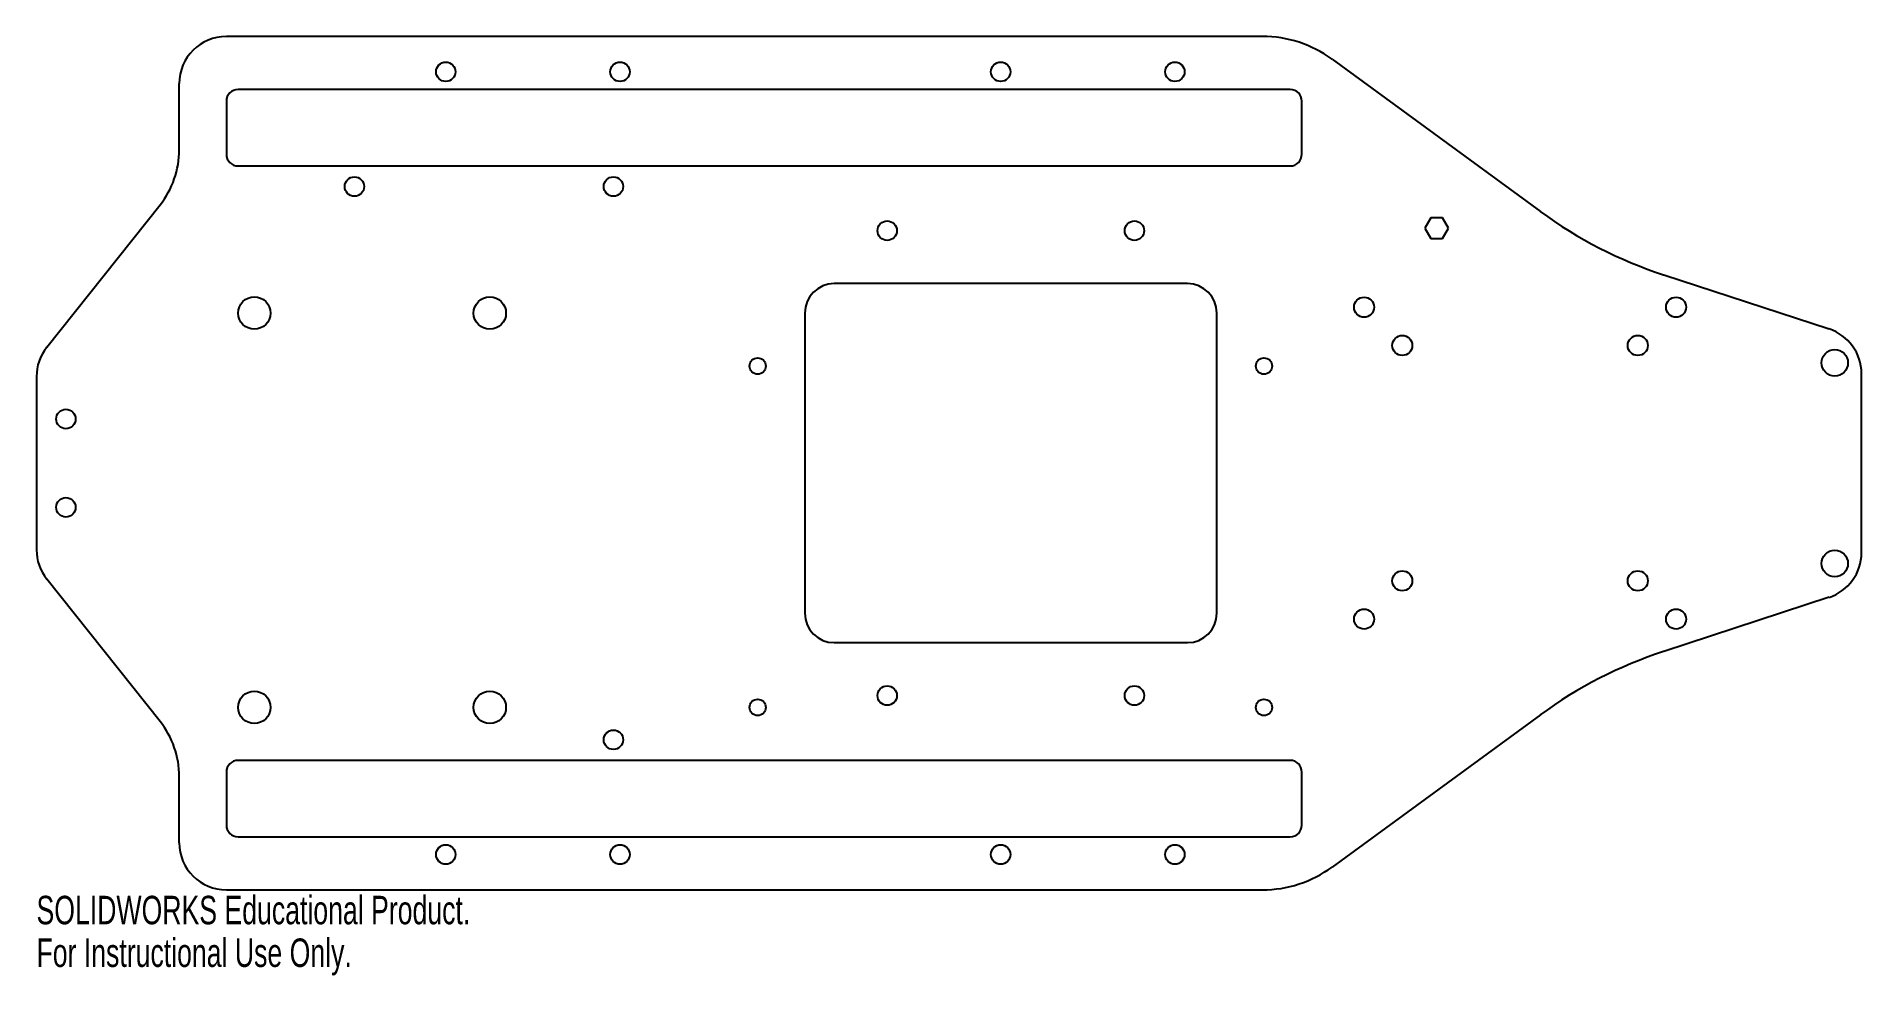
# Model space of a CAD drawing. Header units: millimetres. Extents: x -155 to 155, y -87 to 73.
import ezdxf

# ---------------------------------------------------------------- set-up
doc = ezdxf.new("R2010")
doc.units = ezdxf.units.MM
doc.styles.add('SLDTEXTSTYLE0', font='TXT', dxfattribs={"width": 0.7})

msp = doc.modelspace()

# ---------------------------------------------------------------- linework, layer by layer
at = {"color": 7, "linetype": 'Continuous', "lineweight": 25}
for p, q in [((53.25, 72.5), (-122.75, 72.5)), ((65.06, 68.64), (100.45, 42.75)), ((-130.75, 53.24), (-130.75, 64.5)), ((57.94, 63.5), (-120.75, 63.5)), ((-122.75, 61.5), (-122.75, 52.5)), ((59.94, 52.5), (59.94, 61.5)), ((-120.75, 50.5), (57.94, 50.5)), ((-153.26, 19.69), (-134.01, 43.9)), ((81.83, 41.66), (80.82, 39.91)), ((83.85, 41.66), (81.83, 41.66)), ((84.86, 39.91), (83.85, 41.66)), ((80.82, 39.91), (81.83, 38.16)), ((81.83, 38.16), (83.85, 38.16)), ((83.85, 38.16), (84.86, 39.91)), ((121.4, 32), (149.49, 22.8)), ((40.5, 30.5), (-19.5, 30.5)), ((-24.5, 25.5), (-24.5, -25.5)), ((45.5, -25.5), (45.5, 25.5)), ((-155, 14.71), (-155, -14.71)), ((155, -15.2), (155, 15.2)), ((-134.01, -43.9), (-153.26, -19.69)), ((149.49, -22.8), (121.4, -32)), ((-19.5, -30.5), (40.5, -30.5)), ((100.45, -42.75), (65.06, -68.64)), ((-122.75, -52.5), (-122.75, -61.5)), ((57.94, -50.5), (-120.75, -50.5)), ((59.94, -61.5), (59.94, -52.5)), ((-130.75, -64.5), (-130.75, -53.24)), ((-120.75, -63.5), (57.94, -63.5)), ((-122.75, -72.5), (53.25, -72.5))]:
    msp.add_line(p, q, dxfattribs=at)
for centre, radius in [((-85.48, 66.5), 1.65), ((-55.88, 66.5), 1.65), ((8.77, 66.5), 1.65), ((38.37, 66.5), 1.65), ((-101, 47), 1.65), ((-57, 47), 1.65), ((-10.5, 39.5), 1.65), ((31.5, 39.5), 1.65), ((-118, 25.5), 2.75), ((-78, 25.5), 2.75), ((70.5, 26.5), 1.7), ((123.5, 26.5), 1.7), ((77, 20), 1.7), ((117, 20), 1.7), ((150.45, 17.05), 2.25), ((-32.5, 16.5), 1.38), ((53.5, 16.5), 1.38), ((-150, 7.5), 1.65), ((-150, -7.5), 1.65), ((150.45, -17.05), 2.25), ((77, -20), 1.7), ((117, -20), 1.7), ((70.5, -26.5), 1.7), ((123.5, -26.5), 1.7), ((-118, -41.5), 2.75), ((-78, -41.5), 2.75), ((-32.5, -41.5), 1.38), ((-10.5, -39.5), 1.65), ((31.5, -39.5), 1.65), ((53.5, -41.5), 1.38), ((-57, -47), 1.65), ((-85.48, -66.5), 1.65), ((-55.88, -66.5), 1.65), ((8.77, -66.5), 1.65), ((38.37, -66.5), 1.65)]:
    msp.add_circle(centre, radius, dxfattribs=at)
for centre, radius, start, end in [((-122.75, 64.5), 8, 90, 180), ((53.25, 52.5), 20, 53.8091, 90), ((-120.75, 61.5), 2, 90, 180), ((57.94, 61.5), 2, 0, 90), ((-145.75, 53.24), 15, 321.5124, 0), ((-120.75, 52.5), 2, 180, 270), ((57.94, 52.5), 2, 270, 0), ((144.73, 103.28), 75, 233.8091, 251.8725), ((-19.5, 25.5), 5, 90, 180), ((40.5, 25.5), 5, 0, 90), ((147, 15.2), 8, 0, 71.8725), ((-147, 14.71), 8, 141.5124, 180), ((-147, -14.71), 8, 180, 218.4876), ((147, -15.2), 8, 288.1275, 0), ((-19.5, -25.5), 5, 180, 270), ((40.5, -25.5), 5, 270, 0), ((144.73, -103.28), 75, 108.1275, 126.1909), ((-145.75, -53.24), 15, 0, 38.4876), ((-120.75, -52.5), 2, 90, 180), ((57.94, -52.5), 2, 0, 90), ((-120.75, -61.5), 2, 180, 270), ((57.94, -61.5), 2, 270, 0), ((-122.75, -64.5), 8, 180, 270), ((53.25, -52.5), 20, 270, 306.1909)]:
    msp.add_arc(centre, radius, start, end, dxfattribs=at)

# ---------------------------------------------------------------- texts
at = {"color": 7, "linetype": 'Continuous', "char_height": 4.8336, "attachment_point": 1, "style": 'SLDTEXTSTYLE0'}
for s, insert in [('SOLIDWORKS Educational Product.', (-155, -73.52)), ('For Instructional Use Only.', (-155, -80.77))]:
    msp.add_mtext(s, dxfattribs=dict(at, insert=insert))

doc.saveas('drawing.dxf')
